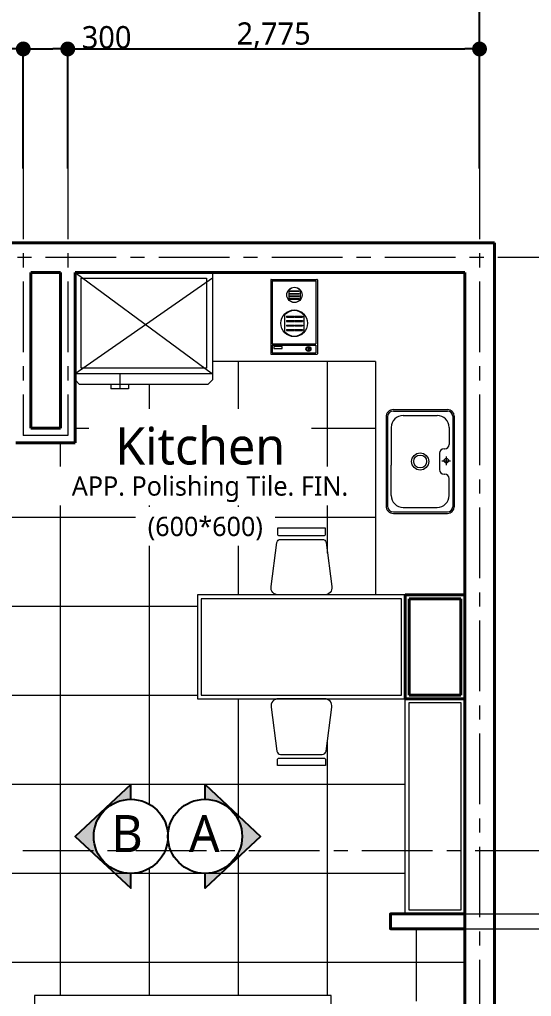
# Model space of a CAD drawing. Header units: millimetres. Extents: x 0 to 25200, y 0 to 17820.
# Drawn here: x 12750 to 16200, y 7928 to 14514 of the extents above; entities that cross this region are included whole.
import ezdxf

# ---------------------------------------------------------------- set-up
doc = ezdxf.new("R2010")
doc.units = ezdxf.units.MM
doc.header["$LTSCALE"] = 15
doc.linetypes.add('CENTER', pattern=[50.8, 31.75, -6.35, 6.35, -6.35])
for name, color, linetype, lineweight in [('가구', 4, 'Continuous', 20), ('내벽선', 4, 'Continuous', 40), ('문자', 3, 'Continuous', 20), ('벽체선', 2, 'Continuous', 40), ('벽체중심선', 1, 'CENTER', 9), ('보조선', 1, 'Continuous', 9), ('중심선', 1, 'CENTER', 9), ('치수보조선', 7, 'Continuous', 9), ('타일1', 6, 'Continuous', 9)]:
    doc.layers.add(name, color=color, linetype=linetype, lineweight=lineweight)
doc.layers.add('실선', color=7, linetype='Continuous')
doc.styles.add('H1', font='malgun.ttf', dxfattribs={"height": 150})
doc.dimstyles.new('서현', dxfattribs={"dimtxt": 150, "dimasz": 100, "dimexe": 1.25, "dimexo": 0.625, "dimtad": 1, "dimdec": 4, "dimdsep": 46, "dimlunit": 6, "dimtxsty": 'H1', "dimblk": 'DOT', "dimcen": 2.5, "dimclrd": 256, "dimadec": 0, "dimazin": 0, "dimtfac": 1, "dimtdec": 4, "dimtmove": 0, "dimatfit": 3, "dimfxl": 1, "dimarcsym": 0})

# ---------------------------------------------------------------- blocks, each defined once
blk = doc.blocks.new('_Dot')
at = {"color": 0, "linetype": 'ByBlock', "lineweight": -2}
blk.add_line((-0.5, 0), (-1, 0), dxfattribs=at)
at = {"color": 0, "linetype": 'ByBlock', "const_width": 0.5}
blk.add_lwpolyline([(-0.25, 0, 1), (0.25, 0, 1)], format="xyb", close=True, dxfattribs=at)
blk = doc.blocks.new('*D1')
at = {"layer": 'Defpoints', "color": 0, "transparency": 16777216}
for p in [(15850, 14792.8), (9350, 13510), (15850, 13510)]:
    blk.add_point(p, dxfattribs=at)
at = {"layer": '치수보조선', "color": 0, "lineweight": -2, "transparency": 16777216}
for p, q in [((9350, 13510.6), (9350, 14794)), ((15850, 13510.6), (15850, 14794))]:
    blk.add_line(p, q, dxfattribs=at)
at = {"layer": '치수보조선', "lineweight": -2, "transparency": 16777216}
blk.add_line((9450, 14792.8), (15750, 14792.8), dxfattribs=at)
at = {"layer": '치수보조선', "lineweight": -2, "transparency": 16777216, "xscale": 100, "yscale": 100, "zscale": 100, "rotation": 180}
blk.add_blockref('_Dot', (9350, 14792.8), dxfattribs=at)
at = {"layer": '치수보조선', "lineweight": -2, "transparency": 16777216, "xscale": 100, "yscale": 100, "zscale": 100}
blk.add_blockref('_Dot', (15850, 14792.8), dxfattribs=at)
at = {"layer": '치수보조선', "color": 0, "transparency": 16777216, "insert": (12600, 14883.5), "char_height": 150, "attachment_point": 5, "style": 'H1'}
blk.add_mtext('6,500', dxfattribs=at)
blk = doc.blocks.new('*D3')
at = {"layer": 'Defpoints', "color": 0, "transparency": 16777216}
for p in [(12775, 14316.3), (11150, 13510), (12775, 13510)]:
    blk.add_point(p, dxfattribs=at)
at = {"layer": '치수보조선', "color": 0, "lineweight": -2, "transparency": 16777216}
for p, q in [((11150, 13510.6), (11150, 14317.5)), ((12775, 13510.6), (12775, 14317.5))]:
    blk.add_line(p, q, dxfattribs=at)
at = {"layer": '치수보조선', "lineweight": -2, "transparency": 16777216}
blk.add_line((11250, 14316.3), (12675, 14316.3), dxfattribs=at)
at = {"layer": '치수보조선', "lineweight": -2, "transparency": 16777216, "xscale": 100, "yscale": 100, "zscale": 100, "rotation": 180}
blk.add_blockref('_Dot', (11150, 14316.3), dxfattribs=at)
at = {"layer": '치수보조선', "lineweight": -2, "transparency": 16777216, "xscale": 100, "yscale": 100, "zscale": 100}
blk.add_blockref('_Dot', (12775, 14316.3), dxfattribs=at)
at = {"layer": '치수보조선', "color": 0, "transparency": 16777216, "insert": (11962.5, 14407.4), "char_height": 150, "attachment_point": 5, "style": 'H1'}
blk.add_mtext('1,625', dxfattribs=at)
blk = doc.blocks.new('*D4')
at = {"layer": 'Defpoints', "color": 0, "transparency": 16777216}
for p in [(13075, 14315.9), (12775, 13510), (13075, 13510)]:
    blk.add_point(p, dxfattribs=at)
at = {"layer": '치수보조선', "color": 0, "lineweight": -2, "transparency": 16777216}
for p, q in [((12775, 13510.6), (12775, 14317.1)), ((13075, 13510.6), (13075, 14317.1))]:
    blk.add_line(p, q, dxfattribs=at)
at = {"layer": '치수보조선', "lineweight": -2, "transparency": 16777216}
for p, q in [((12875, 14315.9), (12975, 14315.9)), ((13075, 14315.9), (13498.7, 14315.9))]:
    blk.add_line(p, q, dxfattribs=at)
at = {"layer": '치수보조선', "lineweight": -2, "transparency": 16777216, "xscale": 100, "yscale": 100, "zscale": 100, "rotation": 180}
blk.add_blockref('_Dot', (12775, 14315.9), dxfattribs=at)
at = {"layer": '치수보조선', "lineweight": -2, "transparency": 16777216, "xscale": 100, "yscale": 100, "zscale": 100}
blk.add_blockref('_Dot', (13075, 14315.9), dxfattribs=at)
at = {"layer": '치수보조선', "color": 0, "transparency": 16777216, "insert": (13336.8, 14394), "char_height": 150, "attachment_point": 5, "style": 'H1'}
blk.add_mtext('300', dxfattribs=at)
blk = doc.blocks.new('*D5')
at = {"layer": 'Defpoints', "color": 0, "transparency": 16777216}
for p in [(15850, 14315.9), (13075, 13510), (15850, 13510)]:
    blk.add_point(p, dxfattribs=at)
at = {"layer": '치수보조선', "color": 0, "lineweight": -2, "transparency": 16777216}
for p, q in [((13075, 13510.6), (13075, 14317.1)), ((15850, 13510.6), (15850, 14317.1))]:
    blk.add_line(p, q, dxfattribs=at)
at = {"layer": '치수보조선', "lineweight": -2, "transparency": 16777216}
blk.add_line((13175, 14315.9), (15750, 14315.9), dxfattribs=at)
at = {"layer": '치수보조선', "lineweight": -2, "transparency": 16777216, "xscale": 100, "yscale": 100, "zscale": 100, "rotation": 180}
blk.add_blockref('_Dot', (13075, 14315.9), dxfattribs=at)
at = {"layer": '치수보조선', "lineweight": -2, "transparency": 16777216, "xscale": 100, "yscale": 100, "zscale": 100}
blk.add_blockref('_Dot', (15850, 14315.9), dxfattribs=at)
at = {"layer": '치수보조선', "color": 0, "transparency": 16777216, "insert": (14462.5, 14406.6), "char_height": 150, "attachment_point": 5, "style": 'H1'}
blk.add_mtext('2,775', dxfattribs=at)

msp = doc.modelspace()

# ---------------------------------------------------------------- hatches: boundary and pattern name
at = {"layer": '가구', "true_color": 0x000000}
h = msp.add_hatch(color=18, dxfattribs=at)
h.dxf.hatch_style = 1
h.paths.add_polyline_path([(13500, 9357.5), (13500, 9257.5, 0.4142135624), (13250, 9007.5, 0.4142135624), (13500, 8757.5), (13500, 8657.5), (13125, 9007.5)])
h = msp.add_hatch(color=18, dxfattribs=at)
h.dxf.hatch_style = 1
h.paths.add_polyline_path([(14000, 9357.5), (14000, 9257.5, -0.4142135624), (14250, 9007.5, -0.4142135624), (14000, 8757.5), (14000, 8657.5), (14375, 9007.5)])

# ---------------------------------------------------------------- linework, layer by layer
at = {"layer": '가구'}
for p, q in [((13125, 12810), (14050, 12124.91651)), ((13125, 12810), (14050, 12810)), ((13125, 12124.91651), (13125, 12810)), ((14050, 12810), (14050, 12124.91651)), ((14050, 12770), (13125, 12124.91651)), ((14442.5, 12759.7366), (14442.5, 12260.26337)), ((14445.5, 12762.7366), (14754.5, 12762.7366)), ((14452.5, 12751.7366), (14452.5, 12328.26337)), ((14453.5, 12752.7366), (14746.5, 12752.7366)), ((14747.5, 12751.7366), (14747.5, 12328.26337)), ((14757.5, 12759.7366), (14757.5, 12260.26337)), ((14565.41101, 12690.14532), (14565.41101, 12625.21863)), ((14572.30874, 12685.46561), (14572.30874, 12682.00961)), ((14572.30874, 12685.46561), (14586.36001, 12685.46561)), ((14572.30874, 12682.00961), (14586.36001, 12682.00961)), ((14572.30874, 12668.18561), (14572.30874, 12664.72961)), ((14572.30874, 12668.18561), (14586.36001, 12668.18561)), ((14572.30874, 12664.72961), (14586.36001, 12664.72961)), ((14572.30874, 12650.90561), (14572.30874, 12647.44961)), ((14572.30874, 12650.90561), (14586.36001, 12650.90561)), ((14572.30874, 12647.44961), (14586.36001, 12647.44961)), ((14586.36001, 12685.46561), (14586.36001, 12682.00961)), ((14586.36001, 12668.18561), (14586.36001, 12664.72961)), ((14586.36001, 12650.90561), (14586.36001, 12647.44961)), ((14588.10628, 12685.46561), (14588.10628, 12682.00961)), ((14588.10628, 12685.46561), (14602.96082, 12685.46561)), ((14588.10628, 12682.00961), (14602.96082, 12682.00961)), ((14588.10628, 12668.18561), (14588.10628, 12664.72961)), ((14588.10628, 12668.18561), (14602.96082, 12668.18561)), ((14588.10628, 12664.72961), (14602.96082, 12664.72961)), ((14588.10628, 12650.90561), (14588.10628, 12647.44961)), ((14588.10628, 12650.90561), (14602.96082, 12650.90561)), ((14588.10628, 12647.44961), (14602.96082, 12647.44961)), ((14602.96082, 12685.46561), (14602.96082, 12682.00961)), ((14602.96082, 12668.18561), (14602.96082, 12664.72961)), ((14602.96082, 12650.90561), (14602.96082, 12647.44961)), ((14604.68882, 12685.46561), (14618.61079, 12685.46561)), ((14604.68882, 12685.46561), (14604.68882, 12682.00961)), ((14604.68882, 12682.00961), (14618.61079, 12682.00961)), ((14604.68882, 12668.18561), (14618.61079, 12668.18561)), ((14604.68882, 12668.18561), (14604.68882, 12664.72961)), ((14604.68882, 12664.72961), (14618.61079, 12664.72961)), ((14604.68882, 12650.90561), (14618.61079, 12650.90561)), ((14604.68882, 12650.90561), (14604.68882, 12647.44961)), ((14604.68882, 12647.44961), (14618.61079, 12647.44961)), ((14618.61079, 12685.46561), (14618.61079, 12682.00961)), ((14618.61079, 12668.18561), (14618.61079, 12664.72961)), ((14618.61079, 12650.90561), (14618.61079, 12647.44961)), ((14620.33879, 12685.46561), (14634.5272, 12685.46561)), ((14620.33879, 12685.46561), (14620.33879, 12682.00961)), ((14620.33879, 12682.00961), (14634.5272, 12682.00961)), ((14620.33879, 12668.18561), (14634.5272, 12668.18561)), ((14620.33879, 12668.18561), (14620.33879, 12664.72961)), ((14620.33879, 12664.72961), (14634.5272, 12664.72961)), ((14620.33879, 12650.90561), (14634.5272, 12650.90561)), ((14620.33879, 12650.90561), (14620.33879, 12647.44961)), ((14620.33879, 12647.44961), (14634.5272, 12647.44961)), ((14634.5272, 12685.46561), (14634.5272, 12682.00961)), ((14634.5272, 12668.18561), (14634.5272, 12664.72961)), ((14634.5272, 12650.90561), (14634.5272, 12647.44961)), ((14640.32647, 12689.5838), (14640.32647, 12625.78014)), ((14572.30874, 12633.62561), (14586.36001, 12633.62561)), ((14572.30874, 12633.62561), (14572.30874, 12630.16961)), ((14572.30874, 12630.16961), (14586.36001, 12630.16961)), ((14586.36001, 12633.62561), (14586.36001, 12630.16961)), ((14588.10628, 12633.62561), (14588.10628, 12630.16961)), ((14588.10628, 12633.62561), (14602.96082, 12633.62561)), ((14588.10628, 12630.16961), (14602.96082, 12630.16961)), ((14602.96082, 12633.62561), (14602.96082, 12630.16961)), ((14604.68882, 12633.62561), (14604.68882, 12630.16961)), ((14604.68882, 12633.62561), (14618.61079, 12633.62561)), ((14604.68882, 12630.16961), (14618.61079, 12630.16961)), ((14618.61079, 12633.62561), (14618.61079, 12630.16961)), ((14620.33879, 12633.62561), (14620.33879, 12630.16961)), ((14620.33879, 12633.62561), (14634.5272, 12633.62561)), ((14620.33879, 12630.16961), (14634.5272, 12630.16961)), ((14634.5272, 12633.62561), (14634.5272, 12630.16961)), ((14536.69017, 12522.78746), (14536.69017, 12410.06752)), ((14548.66541, 12514.66298), (14573.05997, 12514.66298)), ((14548.66541, 12514.66298), (14548.66541, 12508.66298)), ((14573.05997, 12514.66298), (14573.05997, 12508.66298)), ((14576.09169, 12514.66298), (14576.09169, 12508.66298)), ((14576.09169, 12514.66298), (14601.88082, 12514.66298)), ((14601.88082, 12514.66298), (14601.88082, 12508.66298)), ((14604.88082, 12514.66298), (14604.88082, 12508.66298)), ((14604.88082, 12514.66298), (14629.0509, 12514.66298)), ((14629.0509, 12514.66298), (14629.0509, 12508.66298)), ((14632.0509, 12514.66298), (14632.0509, 12508.66298)), ((14632.0509, 12514.66298), (14656.68356, 12514.66298)), ((14656.68356, 12514.66298), (14656.68356, 12508.66298)), ((14666.75173, 12521.81261), (14666.75173, 12411.04237)), ((14548.66541, 12508.66298), (14573.05997, 12508.66298)), ((14548.66541, 12484.66298), (14573.05997, 12484.66298)), ((14548.66541, 12484.66298), (14548.66541, 12478.66298)), ((14548.66541, 12478.66298), (14573.05997, 12478.66298)), ((14548.66541, 12454.66298), (14573.05997, 12454.66298)), ((14548.66541, 12454.66298), (14548.66541, 12448.66298)), ((14548.66541, 12448.66298), (14573.05997, 12448.66298)), ((14573.05997, 12484.66298), (14573.05997, 12478.66298)), ((14573.05997, 12454.66298), (14573.05997, 12448.66298)), ((14576.09169, 12508.66298), (14601.88082, 12508.66298)), ((14576.09169, 12484.66298), (14576.09169, 12478.66298)), ((14576.09169, 12484.66298), (14601.88082, 12484.66298)), ((14576.09169, 12478.66298), (14601.88082, 12478.66298)), ((14576.09169, 12454.66298), (14576.09169, 12448.66298)), ((14576.09169, 12454.66298), (14601.88082, 12454.66298)), ((14576.09169, 12448.66298), (14601.88082, 12448.66298)), ((14601.88082, 12484.66298), (14601.88082, 12478.66298)), ((14601.88082, 12454.66298), (14601.88082, 12448.66298)), ((14604.88082, 12508.66298), (14629.0509, 12508.66298)), ((14604.88082, 12484.66298), (14604.88082, 12478.66298)), ((14604.88082, 12484.66298), (14629.0509, 12484.66298)), ((14604.88082, 12478.66298), (14629.0509, 12478.66298)), ((14604.88082, 12454.66298), (14604.88082, 12448.66298)), ((14604.88082, 12454.66298), (14629.0509, 12454.66298)), ((14604.88082, 12448.66298), (14629.0509, 12448.66298)), ((14629.0509, 12484.66298), (14629.0509, 12478.66298)), ((14629.0509, 12454.66298), (14629.0509, 12448.66298)), ((14632.0509, 12508.66298), (14656.68356, 12508.66298)), ((14632.0509, 12484.66298), (14632.0509, 12478.66298)), ((14632.0509, 12484.66298), (14656.68356, 12484.66298)), ((14632.0509, 12478.66298), (14656.68356, 12478.66298)), ((14632.0509, 12454.66298), (14632.0509, 12448.66298)), ((14632.0509, 12454.66298), (14656.68356, 12454.66298)), ((14632.0509, 12448.66298), (14656.68356, 12448.66298)), ((14656.68356, 12484.66298), (14656.68356, 12478.66298)), ((14656.68356, 12454.66298), (14656.68356, 12448.66298)), ((14548.66541, 12424.66298), (14573.05997, 12424.66298)), ((14548.66541, 12424.66298), (14548.66541, 12418.66298)), ((14548.66541, 12418.66298), (14573.05997, 12418.66298)), ((14573.05997, 12424.66298), (14573.05997, 12418.66298)), ((14576.09169, 12424.66298), (14601.88082, 12424.66298)), ((14576.09169, 12424.66298), (14576.09169, 12418.66298)), ((14576.09169, 12418.66298), (14601.88082, 12418.66298)), ((14601.88082, 12424.66298), (14601.88082, 12418.66298)), ((14604.88082, 12424.66298), (14629.0509, 12424.66298)), ((14604.88082, 12424.66298), (14604.88082, 12418.66298)), ((14604.88082, 12418.66298), (14629.0509, 12418.66298)), ((14629.0509, 12424.66298), (14629.0509, 12418.66298)), ((14632.0509, 12424.66298), (14656.68356, 12424.66298)), ((14632.0509, 12424.66298), (14632.0509, 12418.66298)), ((14632.0509, 12418.66298), (14656.68356, 12418.66298)), ((14656.68356, 12424.66298), (14656.68356, 12418.66298)), ((14452.5, 12318.27562), (14452.5, 12268.26337)), ((14453.5, 12327.26337), (14746.5, 12327.26337)), ((14453.5, 12319.27562), (14746.5, 12319.27562)), ((14747.5, 12318.27562), (14747.5, 12268.26337)), ((14445.5, 12257.26337), (14754.5, 12257.26337)), ((14453.5, 12267.26337), (14746.5, 12267.26337)), ((14520.00213, 12310.33513), (14464.85084, 12310.24957)), ((14464.85084, 12310.24957), (14464.85084, 12297.6481)), ((14464.85084, 12297.6481), (14520.00213, 12297.6481)), ((14520.00213, 12297.6481), (14520.00213, 12310.33513)), ((14693.70442, 12306.33025), (14693.70442, 12279.59747)), ((14700.16562, 12306.33025), (14700.16562, 12279.59747)), ((15150, 12210), (14050, 12210)), ((15150, 12210), (15150, 10635)), ((14050, 12124.91651), (13125, 12124.91651)), ((13125, 12084.91651), (13125, 12124.91651)), ((13425, 12124.91651), (13425, 12024.91651)), ((14050, 12124.91651), (14050, 12084.91651)), ((13125, 12084.91651), (13155, 12054.91651)), ((14020, 12054.91651), (13155, 12054.91651)), ((13365, 12054.91651), (13365, 12024.91651)), ((13485, 12054.91651), (13485, 12024.91651)), ((14050, 12084.91651), (14020, 12054.91651)), ((13485, 12024.91651), (13365, 12024.91651)), ((15270, 11885), (15634.5, 11885)), ((15270, 11875), (15634.5, 11875)), ((15220, 11835), (15220, 11235)), ((15230, 11835), (15230, 11235)), ((15335, 11845), (15565, 11845)), ((15669.5, 11840), (15669.5, 11230)), ((15679.5, 11840), (15679.5, 11230)), ((15255, 11765), (15255, 11509.03126)), ((15645, 11765), (15645, 11649.9569)), ((15610.76591, 11619.9569), (15615, 11619.9569)), ((15580.76591, 11589.9569), (15580.76591, 11480.0431)), ((15255, 11305), (15255, 11509.03126)), ((15610.76591, 11450.0431), (15615, 11450.0431)), ((15645, 11305), (15645, 11420.0431)), ((15335, 11225), (15565, 11225)), ((15270, 11195), (15634.5, 11195)), ((15270, 11185), (15634.5, 11185)), ((15350, 10635), (13950, 10635)), ((13950, 10635), (13950, 9935)), ((13950, 9935), (15350, 9935)), ((15350, 8485), (15350, 9935)), ((15750, 9935), (15750, 8485)), ((15750, 8485), (15350, 8485))]:
    msp.add_line(p, q, dxfattribs=at)
at = {"layer": '가구', "linetype": 'CENTER'}
for p, q in [((15595.77471, 11540.1375), (15654.52252, 11540.1375)), ((15626.00572, 11569.51141), (15626.00572, 11510.7636))]:
    msp.add_line(p, q, dxfattribs=at)
at = {"layer": '가구'}
for points in [[(13165, 12770), (14010, 12770), (14010, 12164.91651), (13165, 12164.91651)], [(15325, 10610), (13975, 10610), (13975, 9960), (15325, 9960)], [(15725, 8510), (15375, 8510), (15375, 9910), (15725, 9910)]]:
    msp.add_lwpolyline(points, close=True, dxfattribs=at)
for points in [[(14800, 11035, 0.4142135624), (14812.5, 11047.5), (14812.5, 11085), (14487.5, 11085), (14487.5, 11047.5, 0.4142135624), (14500, 11035)], [(14484.60721, 10988.30409, -0.375901964), (14509.38791, 11010), (14790.61209, 11010, -0.375901964), (14815.39279, 10988.30409), (14854.95224, 10691.60819, -0.4535919363), (14805.39085, 10635), (14494.60915, 10635, -0.4535919363), (14445.04776, 10691.60819)], [(14484.60721, 9581.69591, 0.375901964), (14509.38791, 9560), (14790.61209, 9560, 0.375901964), (14815.39279, 9581.69591), (14854.95224, 9878.39181, 0.4535919363), (14805.39085, 9935), (14494.60915, 9935, 0.4535919363), (14445.04776, 9878.39181)], [(14800, 9535, -0.4142135624), (14812.5, 9522.5), (14812.5, 9485), (14487.5, 9485), (14487.5, 9522.5, -0.4142135624), (14500, 9535)]]:
    msp.add_lwpolyline(points, format="xyb", close=True, dxfattribs=at)
msp.add_lwpolyline([(13200, 5260), (14850, 5260), (14850, 7935), (12850, 7935), (12850, 7809.97674)], dxfattribs=at)
for centre, radius in [((14602.62752, 12657.68197), 51.6896), ((14601.30217, 12466.42749), 89.73888), ((14696.93502, 12292.96386), 16.75126), ((14696.93502, 12292.96386), 13.75126), ((15450, 11535), 57.75572), ((15450, 11535), 43.35572), ((15626.00572, 11540.3519), 15)]:
    msp.add_circle(centre, radius, dxfattribs=at)
for centre, radius, start, end in [((14445.5, 12759.7366), 3, 90, 180), ((14453.5, 12751.7366), 1, 90, 180), ((14746.5, 12751.7366), 1, 0, 90), ((14754.5, 12759.7366), 3, 0, 90), ((14602.62752, 12657.68197), 49.3856, 40.238767504, 138.902350512), ((14602.62752, 12657.68197), 49.3856, 221.097649488, 319.761232496), ((14601.30217, 12466.42749), 85.73888, 40.238767504, 138.902350512), ((14601.30217, 12466.42749), 85.73888, 221.097649488, 319.761232496), ((14453.5, 12328.26337), 1, 180, 270), ((14453.5, 12318.27562), 1, 90, 180), ((14746.5, 12328.26337), 1, 270, 0), ((14746.5, 12318.27562), 1, 0, 90), ((14445.5, 12260.26337), 3, 180, 270), ((14453.5, 12268.26337), 1, 180, 270), ((14453.5, 12268.26337), 1, 180, 270), ((14746.5, 12268.26337), 1, 270, 0), ((14754.5, 12260.26337), 3, 270, 0), ((15270, 11835), 50, 90, 180), ((15270, 11835), 40, 90, 180), ((15634.5, 11840), 45, 0, 90), ((15634.5, 11840), 35, 0, 90), ((15335, 11765), 80, 90, 180), ((15565, 11765), 80, 0, 90), ((15610.76591, 11589.9569), 30, 90, 180), ((15615, 11649.9569), 30, 270, 0), ((15610.76591, 11480.0431), 30, 180, 270), ((15615, 11420.0431), 30, 0, 90), ((15335, 11305), 80, 180, 270), ((15565, 11305), 80, 270, 0), ((15270, 11235), 50, 180, 270), ((15270, 11235), 40, 180, 270), ((15634.5, 11230), 45, 270, 0), ((15634.5, 11230), 35, 270, 0)]:
    msp.add_arc(centre, radius, start, end, dxfattribs=at)
at = {"layer": '내벽선'}
for p, q in [((15350, 10635), (15750, 10635)), ((15350, 9935), (15350, 10635)), ((15375, 10610), (15725, 10610)), ((15375, 9960), (15375, 10610)), ((15725, 10610), (15725, 9960)), ((15750, 10635), (15750, 9935)), ((15375, 9960), (15725, 9960)), ((15350, 9935), (15750, 9935))]:
    msp.add_line(p, q, dxfattribs=at)
msp.add_lwpolyline([(15750, 8385), (15250, 8385), (15250, 8485), (15750, 8485)], close=True, dxfattribs=at)
at = {"layer": '벽체선'}
for p, q in [((15950, 13010), (12225, 13010)), ((15950, 13010), (15950, 4810)), ((12825, 12810), (12825, 11760)), ((13025, 12810), (12825, 12810)), ((13025, 12810), (13025, 11760)), ((15750, 12810), (13125, 12810)), ((13125, 12810), (13125, 11660)), ((15750, 12810), (15750, 5010)), ((13025, 11760), (12825, 11760)), ((13125, 11660), (12725, 11660))]:
    msp.add_line(p, q, dxfattribs=at)
at = {"layer": '벽체중심선'}
for p, q in [((12775, 13510), (12775, 11710)), ((13075, 13510), (13075, 11710)), ((15850, 13510), (15850, 4310)), ((16450, 12910), (12225, 12910)), ((13075, 11710), (12775, 11710))]:
    msp.add_line(p, q, dxfattribs=at)
at = {"layer": '보조선'}
for p, q in [((15750, 8485), (16450, 8485)), ((15750, 8385), (16450, 8385))]:
    msp.add_line(p, q, dxfattribs=at)
at = {"layer": '실선'}
for points in [[(13500, 9257.5), (13500, 9357.5), (13125, 9007.5), (13500, 8657.5), (13500, 8757.5)], [(14000, 9257.5), (14000, 9357.5), (14375, 9007.5), (14000, 8657.5), (14000, 8757.5)]]:
    msp.add_lwpolyline(points, dxfattribs=at)
for centre in [(13500, 9007.5), (14000, 9007.5)]:
    msp.add_circle(centre, 250, dxfattribs=at)
at = {"layer": '중심선'}
msp.add_line((21630, 8910), (1260, 8910), dxfattribs=at)
at = {"layer": '타일1'}
for p, q in [((14225, 10635), (14225, 12210)), ((14825, 10916.25), (14825, 12210)), ((13625, 9224.00635), (13625, 12054.91651)), ((13125, 11760), (15150, 11760)), ((13025, 7935), (13025, 11660)), ((11225, 11160), (15150, 11160)), ((14825, 10635), (14825, 10639.00564)), ((12425, 10560), (13950, 10560)), ((12425, 9960), (13950, 9960)), ((14225, 9116.47247), (14225, 9935)), ((14825, 9930.99436), (14825, 9935)), ((14825, 7935), (14825, 9653.75)), ((10078.86751, 9360), (15350, 9360)), ((14225, 7935), (14225, 8898.52753)), ((10194.33757, 8760), (15350, 8760)), ((13625, 7935), (13625, 8790.99365)), ((15425, 7897.5), (15425, 8385)), ((12425, 8160), (15750, 8160))]:
    msp.add_line(p, q, dxfattribs=at)

# ---------------------------------------------------------------- texts
at = {"layer": '실선', "char_height": 250, "style": 'H1'}
for s, insert, attachment_point in [('B', (13580.81036, 9151.53947), 3), ('A', (13891.20767, 9151.53947), 1)]:
    msp.add_mtext_dynamic_manual_height_columns(s, width=398.6638955, gutter_width=750, heights=[0], dxfattribs=dict(at, insert=insert, attachment_point=attachment_point))

# ---------------------------------------------------------------- dimensions: what is measured, and where the dimension line sits
at = {"layer": '치수보조선'}
for base, p1, p2, picture, middle in [((15850, 14792.78386), (9350, 13510), (15850, 13510), '*D1', (12600, 14883.49039)), ((12775, 14316.25), (11150, 13510), (12775, 13510), '*D3', (11962.5, 14407.36413)), ((13075, 14315.87777), (12775, 13510), (13075, 13510), '*D4', (13336.83424, 14393.99937)), ((15850, 14315.87777), (13075, 13510), (15850, 13510), '*D5', (14462.5, 14406.58429))]:
    dim = msp.add_linear_dim(base=base, p1=p1, p2=p2, dimstyle='서현', dxfattribs=at)
    dim.commit()
    dim.dimension.update_dxf_attribs({"geometry": picture, "text_midpoint": middle})

# ---------------------------------------------------------------- next in the draw order: texts
at = {"layer": '문자', "insert": (13967.35169, 11637.54184), "char_height": 250, "attachment_point": 5, "line_spacing_factor": 0.5, "style": 'H1', "bg_fill": 3, "box_fill_scale": 1.5, "bg_fill_color": 256, "bg_fill_transparency": 0}
msp.add_mtext_dynamic_manual_height_columns('Kitchen', width=1248.8993448, gutter_width=750, heights=[167.92968], dxfattribs=at)

# ---------------------------------------------------------------- next in the draw order: texts
at = {"layer": '문자', "insert": (14033.50386, 11347.80034), "char_height": 130, "attachment_point": 5, "line_spacing_factor": 0.923077, "style": 'H1', "bg_fill": 3, "box_fill_scale": 1.5, "bg_fill_color": 256, "bg_fill_transparency": 0}
msp.add_mtext_dynamic_manual_height_columns('APP. Polishing Tile. FIN.', width=1959.5046663, gutter_width=750, heights=[0], dxfattribs=at)

# ---------------------------------------------------------------- next in the draw order: texts
at = {"layer": '문자', "insert": (14001.86731, 11082.73359), "char_height": 130, "attachment_point": 5, "line_spacing_factor": 0.923077, "style": 'H1', "bg_fill": 3, "box_fill_scale": 1.5, "bg_fill_color": 256, "bg_fill_transparency": 0}
msp.add_mtext_dynamic_manual_height_columns('(600*600)', width=808.3742171, gutter_width=750, heights=[0], dxfattribs=at)

doc.saveas('drawing.dxf')
